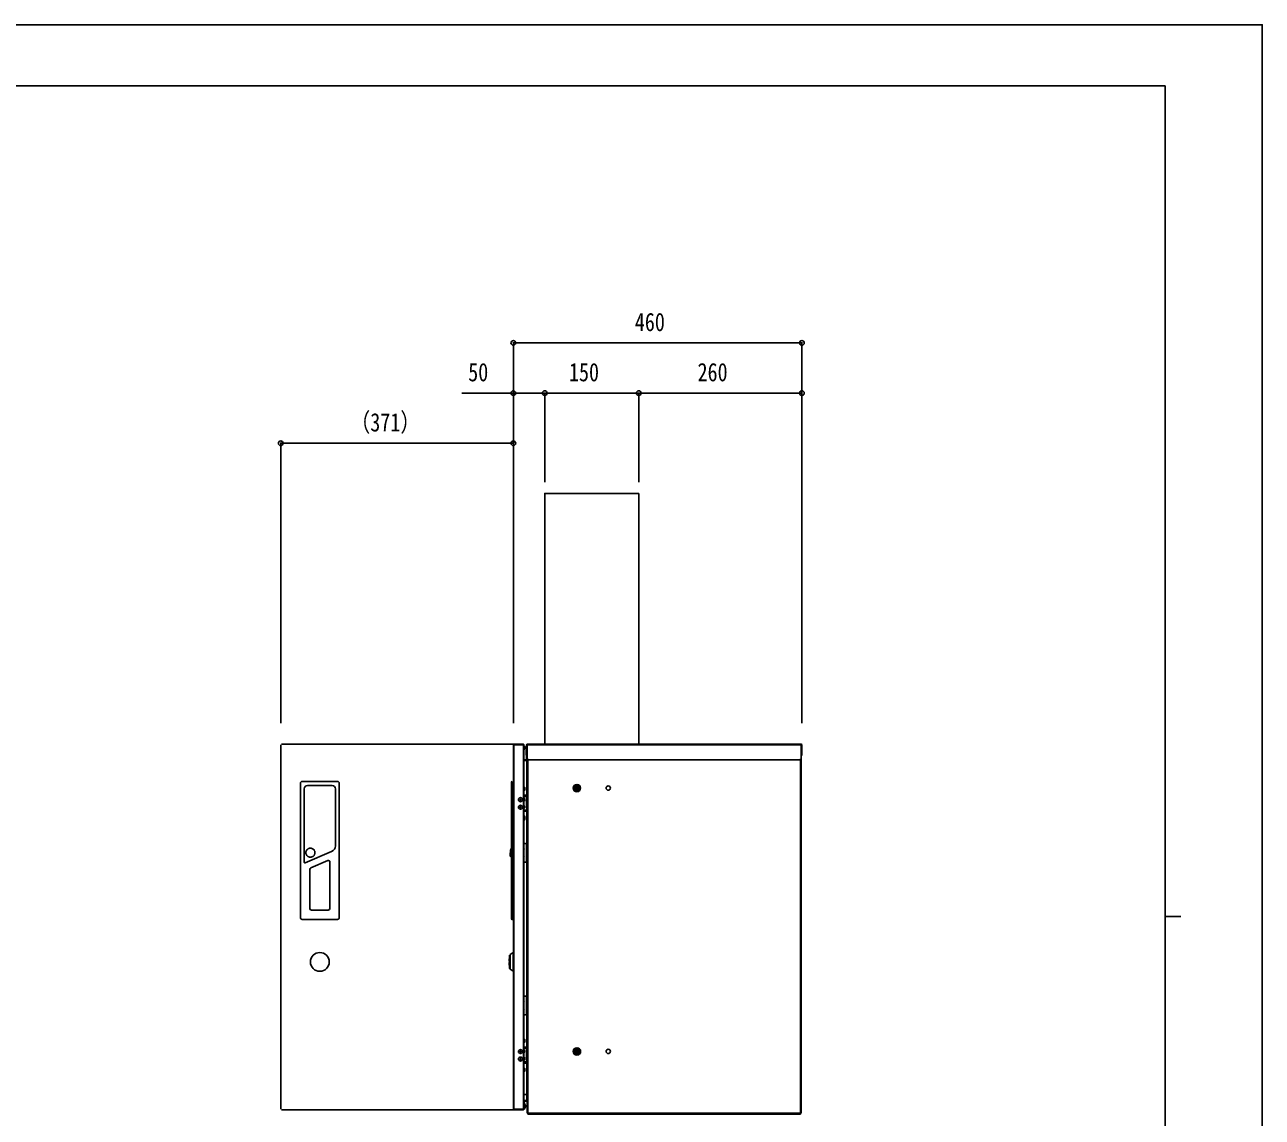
# Model space of a CAD drawing. Units: millimetres, scale not verified. Extents: x -2102 to 2102, y -1485 to 1485.
# Drawn here: x 129 to 2102, y -258 to 1485 of the extents above; entities that cross this region are included whole.
import ezdxf
from ezdxf.enums import TextEntityAlignment as Align

# ---------------------------------------------------------------- set-up
doc = ezdxf.new("R2010")
doc.units = ezdxf.units.MM
doc.header["$LTSCALE"] = 8
for name, color, linetype in [('0-3_YKK_13', 4, 'Continuous'), ('0-4_YKK_D', 6, 'Continuous'), ('0-5_YKK_ZWAK', 7, 'Continuous'), ('0-6_YSS_K', 3, 'Continuous')]:
    doc.layers.add(name, color=color, linetype=linetype)
doc.styles.add('ＭＳ ゴシック', font='')
doc.styles.get('ＭＳ ゴシック').set_extended_font_data('MS Gothic')

msp = doc.modelspace()

# ---------------------------------------------------------------- linework, layer by layer
at = {"layer": '0-3_YKK_13'}
for p, q in [((537.51, -244.396), (537.51, 336.296)), ((538.663, 337.45), (909.41, 337.45)), ((908.41, 336.45), (908.41, -244.55)), ((908.41, 336.45), (909.21, 336.45)), ((909.21, 336.296), (909.21, 336.45)), ((909.41, 336.65), (909.41, 337.45)), ((909.41, 337.45), (924.41, 337.45)), ((924.41, 336.65), (909.41, 336.65)), ((909.41, -244.396), (909.41, 336.296)), ((924.41, 336.296), (909.41, 336.296)), ((924.41, 337.45), (924.41, 336.65)), ((924.41, 336.296), (924.41, -244.396)), ((924.669, 336.263), (924.41, 336.296)), ((924.61, 336.296), (924.61, 336.45)), ((924.61, 336.45), (925.41, 336.45)), ((924.91, 336.23), (924.669, 336.263)), ((925.41, -244.55), (925.41, 336.45)), ((929.51, 312.7), (929.51, 336.6)), ((930.41, 336.6), (929.51, 336.6)), ((930.31, -251.2), (930.31, 336.6)), ((1367.51, 337.5), (930.41, 337.5)), ((930.41, 336.6), (1367.511, 336.6)), ((1367.61, 319.5), (1367.61, 336.6)), ((1367.61, 336.6), (1368.41, 336.6)), ((1368.41, 319.5), (1368.41, 336.6)), ((925.41, 334.9), (925.91, 334.9)), ((925.41, 328.4), (925.91, 328.4)), ((925.91, 334.9), (925.91, 328.4)), ((926.91, 330.931), (926.91, 332.369)), ((928.61, 327.5), (928.81, 328)), ((928.61, 320.5), (928.61, 327.5)), ((928.61, 320.5), (928.81, 320)), ((928.81, 320), (928.81, 328)), ((928.81, 328), (929.21, 328)), ((928.81, 320), (929.21, 320)), ((929.21, 328), (929.21, 320)), ((929.51, 327.5), (929.21, 328)), ((929.51, 320.5), (929.21, 320)), ((929.51, 332.5), (930.31, 332.5)), ((930.31, 315.7), (929.51, 315.7)), ((1368.41, 322.5), (1367.61, 322.5)), ((1367.61, 319.5), (1368.41, 319.5)), ((925.41, 312.6), (929.41, 312.6)), ((925.41, 311.8), (929.41, 311.8)), ((925.41, 311.4), (930.31, 311.4)), ((926.141, 311.8), (926.141, 312.6)), ((929.51, 312.7), (930.31, 312.7)), ((929.81, 311.4), (929.81, 256.15)), ((1364.511, 312.8), (933.41, 312.8)), ((1367.31, -251.2), (1367.31, 314.746)), ((627.91, 278.05), (571.91, 278.05)), ((905.41, 59.068), (905.41, 277.032)), ((906.392, 58.068), (906.392, 278.032)), ((907.41, 58.05), (907.41, 278.05)), ((907.41, 277.2), (908.41, 277.2)), ((568.91, 275.05), (568.91, 61.05)), ((575.103, 266.55), (575.103, 149.007)), ((619.81, 271.457), (580.01, 271.457)), ((624.717, 175.328), (624.717, 266.55)), ((630.91, 61.05), (630.91, 275.05)), ((905.41, 275.05), (907.41, 275.05)), ((907.41, 274.7), (908.41, 274.7)), ((925.41, 269.5), (925.91, 269.5)), ((925.41, 263), (925.91, 263)), ((925.91, 269.5), (925.91, 263)), ((926.91, 265.531), (926.91, 266.969)), ((1007.288, 267.85), (1008.938, 267.85)), ((1007.288, 267.85), (1007.288, 267.15)), ((1007.288, 267.15), (1008.938, 267.15)), ((1009.438, 270), (1009.438, 268.35)), ((1009.438, 270), (1010.138, 270)), ((1009.438, 266.65), (1009.438, 265)), ((1009.438, 265), (1010.138, 265)), ((1010.138, 270), (1010.138, 268.35)), ((1010.138, 266.65), (1010.138, 265)), ((1010.638, 267.85), (1012.288, 267.85)), ((1010.638, 267.15), (1012.288, 267.15)), ((1012.288, 267.85), (1012.288, 267.15)), ((925.41, 256.15), (929.81, 256.15)), ((929.81, 254.55), (925.41, 254.55)), ((925.41, 254.05), (929.81, 254.05)), ((928.61, 256.15), (928.61, 254.55)), ((929.41, 247.5), (929.61, 248)), ((929.41, 240.5), (929.41, 247.5)), ((929.41, 240.5), (929.61, 240)), ((929.61, 240), (929.61, 248)), ((929.61, 248), (930.01, 248)), ((929.61, 240), (930.01, 240)), ((929.81, 248), (929.81, 256.15)), ((929.81, 230.45), (929.81, 240)), ((930.01, 248), (930.01, 240)), ((930.31, 247.5), (930.01, 248)), ((930.31, 240.5), (930.01, 240)), ((929.81, 232.55), (925.41, 232.55)), ((925.41, 232.05), (929.81, 232.05)), ((929.81, 230.45), (925.41, 230.45)), ((925.41, 223), (925.91, 223)), ((925.91, 223), (925.91, 216.5)), ((926.91, 219.031), (926.91, 220.469)), ((928.61, 232.05), (928.61, 230.45)), ((929.81, 230.45), (929.81, 168)), ((925.41, 216.5), (925.91, 216.5)), ((925.41, 179.1), (926.61, 179.1)), ((576.366, 148.172), (618.695, 166.214)), ((903.863, 168.407), (903.233, 161.205)), ((903.233, 161.289), (903.848, 168.323)), ((903.233, 161.205), (903.233, 161.289)), ((903.729, 160.85), (903.556, 158.872)), ((903.905, 162.844), (903.729, 160.85)), ((903.863, 168.407), (903.848, 168.323)), ((904.191, 166.034), (903.905, 162.844)), ((905.41, 158.443), (904.038, 158.467)), ((904.39, 168.241), (904.191, 166.034)), ((904.379, 162.682), (904.257, 161.182)), ((904.588, 165.218), (904.379, 162.682)), ((904.598, 170.515), (904.39, 168.241)), ((904.792, 167.677), (904.588, 165.218)), ((904.618, 170.732), (904.598, 170.515)), ((905.076, 171.051), (904.792, 167.677)), ((905.41, 171.057), (905.076, 171.051)), ((929.41, 167.5), (929.61, 168)), ((929.41, 160.5), (929.41, 167.5)), ((929.41, 160.5), (929.61, 160)), ((929.61, 152.1), (929.61, 176.1)), ((929.61, 168), (930.01, 168)), ((929.61, 160), (930.01, 160)), ((929.81, 160), (929.81, -74.9)), ((930.01, 168), (930.01, 160)), ((930.31, 167.5), (930.01, 168)), ((930.31, 160.5), (930.01, 160)), ((612.43, 151.867), (585.734, 140.488)), ((615.91, 75.55), (615.91, 149.567)), ((925.41, 149.1), (926.61, 149.1)), ((583.91, 137.728), (583.91, 75.55)), ((586.41, 73.05), (613.41, 73.05)), ((905.41, 61.05), (907.41, 61.05)), ((907.41, 61.4), (908.41, 61.4)), ((571.91, 58.05), (597.91, 58.05)), ((597.91, 58.05), (597.91, 58.067)), ((601.91, 58.067), (597.91, 58.067)), ((601.91, 58.067), (627.91, 58.068)), ((601.91, 58.05), (601.91, 58.067)), ((601.91, 58.05), (627.91, 58.05)), ((906.392, 58.068), (907.41, 58.05)), ((907.41, 58.9), (908.41, 58.9)), ((902.71, 1.25), (902.41, 0.95)), ((902.41, -20.45), (902.41, 0.95)), ((902.71, -20.75), (902.71, 1.25)), ((902.71, 1.25), (903.21, 1.25)), ((908.11, 5.25), (903.21, 1.85)), ((903.21, -21.35), (903.21, 1.85)), ((908.11, -24.75), (908.11, 5.25)), ((908.41, 5.25), (908.11, 5.25)), ((902.41, -4.25), (901.61, -5.05)), ((901.61, -8.15), (901.61, -5.05)), ((901.61, -14.45), (901.61, -11.35)), ((902.41, -15.25), (901.61, -14.45)), ((901.91, -8.45), (902.31, -8.45)), ((902.31, -11.05), (901.91, -11.05)), ((902.31, -11.05), (902.31, -8.45)), ((902.31, -8.5), (902.41, -8.5)), ((902.41, -11), (902.31, -11)), ((902.71, -20.75), (902.41, -20.45)), ((902.71, -20.75), (903.21, -20.75)), ((908.11, -24.75), (903.21, -21.35)), ((908.41, -24.75), (908.11, -24.75)), ((925.41, -64.2), (926.61, -64.2)), ((929.41, -75.4), (929.61, -74.9)), ((929.41, -82.4), (929.41, -75.4)), ((929.61, -91.2), (929.61, -67.2)), ((929.61, -74.9), (930.01, -74.9)), ((930.31, -75.4), (930.01, -74.9)), ((930.01, -74.9), (930.01, -82.9)), ((925.41, -94.2), (926.61, -94.2)), ((929.41, -82.4), (929.61, -82.9)), ((929.61, -82.9), (930.01, -82.9)), ((929.81, -82.9), (929.81, -145.55)), ((930.31, -82.4), (930.01, -82.9)), ((925.41, -132.2), (925.91, -132.2)), ((925.91, -132.2), (925.91, -138.7)), ((926.91, -136.169), (926.91, -134.731)), ((925.41, -138.7), (925.91, -138.7)), ((925.41, -145.55), (929.81, -145.55)), ((929.81, -147.15), (925.41, -147.15)), ((925.41, -147.65), (929.81, -147.65)), ((928.61, -145.55), (928.61, -147.15)), ((929.41, -155.4), (929.61, -154.9)), ((929.41, -162.4), (929.41, -155.4)), ((929.61, -154.9), (930.01, -154.9)), ((929.61, -162.9), (929.61, -154.9)), ((929.81, -154.9), (929.81, -145.55)), ((930.31, -155.4), (930.01, -154.9)), ((930.01, -154.9), (930.01, -162.9)), ((1007.31, -152.15), (1008.96, -152.15)), ((1007.31, -152.15), (1007.31, -152.85)), ((1007.31, -152.85), (1008.96, -152.85)), ((1009.46, -150), (1009.46, -151.65)), ((1009.46, -150), (1010.16, -150)), ((1009.46, -153.35), (1009.46, -155)), ((1009.46, -155), (1010.16, -155)), ((1010.16, -150), (1010.16, -151.65)), ((1010.16, -153.35), (1010.16, -155)), ((1010.66, -152.15), (1012.31, -152.15)), ((1010.66, -152.85), (1012.31, -152.85)), ((1012.31, -152.15), (1012.31, -152.85)), ((929.81, -169.15), (925.41, -169.15)), ((925.41, -169.65), (929.81, -169.65)), ((929.81, -171.25), (925.41, -171.25)), ((928.61, -169.65), (928.61, -171.25)), ((929.41, -162.4), (929.61, -162.9)), ((929.61, -162.9), (930.01, -162.9)), ((929.81, -171.25), (929.81, -162.9)), ((929.81, -171.25), (929.81, -221.2)), ((930.31, -162.4), (930.01, -162.9)), ((925.41, -178.7), (925.91, -178.7)), ((925.41, -185.2), (925.91, -185.2)), ((925.91, -178.7), (925.91, -185.2)), ((926.91, -182.669), (926.91, -181.231)), ((925.41, -221.2), (930.31, -221.2)), ((930.11, -230.8), (925.41, -230.8)), ((925.41, -231.8), (930.11, -231.8)), ((926.21, -244.55), (926.21, -234.95)), ((926.21, -236.5), (926.71, -236.5)), ((926.71, -236.5), (926.71, -243)), ((930.11, -221.2), (930.11, -231.8)), ((930.21, -242.4), (930.21, -235.4)), ((538.663, -245.55), (909.41, -245.55)), ((908.41, -244.55), (909.21, -244.55)), ((909.151, -244.422), (909.41, -244.396)), ((909.21, -244.55), (909.21, -244.396)), ((924.41, -244.396), (909.41, -244.396)), ((924.41, -244.75), (909.41, -244.75)), ((909.41, -245.55), (909.41, -244.75)), ((909.41, -245.55), (924.41, -245.55)), ((924.41, -244.396), (924.61, -244.371)), ((924.41, -244.75), (924.41, -245.55)), ((924.61, -244.371), (924.91, -244.33)), ((924.61, -244.55), (924.61, -244.396)), ((924.61, -244.55), (926.21, -244.55)), ((925.276, -244.263), (925.376, -244.23)), ((925.376, -244.23), (925.41, -244.196)), ((926.21, -241.55), (925.41, -241.55)), ((926.21, -243), (926.71, -243)), ((927.71, -240.469), (927.71, -239.031)), ((931.61, -252.5), (1366.01, -252.5))]:
    msp.add_line(p, q, dxfattribs=at)
for points in [[(908.544, 336.399), (908.444, 336.424), (908.41, 336.45)], [(909.41, 336.296), (909.21, 336.316), (908.91, 336.348), (908.703, 336.373), (908.544, 336.399)], [(925.41, 336.096), (925.376, 336.13), (925.276, 336.163), (925.117, 336.196), (924.91, 336.23)], [(930.41, 315.8), (930.41, 336.6), (930.41, 337.5)], [(1367.51, 337.5), (1367.511, 322.5), (1367.511, 315.8)], [(931.61, -252.5), (931.61, -251.2), (931.61, 313.415)], [(1366.01, 313.217), (1366.01, -251.2), (1366.01, -252.5)], [(584.81, 157.265), (584.061, 157.304), (583.327, 157.42), (582.601, 157.614), (581.898, 157.883), (581.227, 158.225), (580.594, 158.635), (580.009, 159.109), (579.475, 159.642), (579, 160.23), (578.587, 160.864), (578.244, 161.538), (577.972, 162.245), (577.776, 162.977), (577.657, 163.726), (577.618, 164.483), (577.657, 165.24), (577.775, 165.988), (577.971, 166.72), (578.242, 167.427), (578.585, 168.102), (578.997, 168.736), (579.472, 169.324), (580.005, 169.857), (580.591, 170.332), (581.223, 170.743), (581.894, 171.085), (582.597, 171.354), (583.324, 171.549), (584.06, 171.666), (584.81, 171.705), (585.559, 171.666), (586.294, 171.55), (587.02, 171.355), (587.723, 171.086), (588.394, 170.744), (589.027, 170.334), (589.612, 169.859), (590.146, 169.326), (590.621, 168.739)], [(590.621, 168.739), (591.033, 168.104), (591.377, 167.43), (591.648, 166.723), (591.844, 165.991), (591.963, 165.243), (592.002, 164.486), (591.963, 163.729), (591.844, 162.98), (591.648, 162.248), (591.377, 161.541), (591.034, 160.867), (590.622, 160.233), (590.147, 159.645), (589.614, 159.112), (589.028, 158.637), (588.396, 158.227), (587.726, 157.885), (587.022, 157.615), (586.296, 157.42), (585.56, 157.304), (584.81, 157.265)], [(904.257, 161.182), (904.039, 158.485), (904.038, 158.467)], [(908.41, -244.55), (908.444, -244.524), (908.544, -244.499), (908.703, -244.473), (908.91, -244.448), (909.151, -244.422)], [(909.21, -244.55), (909.217, -244.525), (909.236, -244.499), (909.269, -244.473), (909.31, -244.447), (909.359, -244.422), (909.41, -244.396)], [(924.91, -244.33), (925.117, -244.296), (925.276, -244.263)], [(1367.31, -251.2), (1366.01, -251.2), (931.61, -251.2), (930.31, -251.2)]]:
    msp.add_lwpolyline(points, dxfattribs=at)
for centre, radius in [((1009.788, 267.5), 5.9), ((1009.81, 267.5), 4.9), ((1009.81, 267.5), 3.4), ((1009.788, 267.5), 2.2), ((1059.81, 267.5), 3.4), ((919.81, 249), 3.25), ((919.81, 237), 3.25), ((919.81, 249), 0.719), ((919.81, 237), 0.719), ((599.91, -9.75), 15), ((919.81, -152.7), 3.25), ((919.81, -152.7), 0.719), ((1009.81, -152.5), 5.9), ((1009.832, -152.5), 4.9), ((1009.81, -152.5), 3.4), ((1009.81, -152.5), 2.2), ((1059.81, -152.5), 3.4), ((919.81, -164.7), 3.25), ((919.81, -164.7), 0.719)]:
    msp.add_circle(centre, radius, dxfattribs=at)
for centre, radius, start, end in [((909.41, 336.45), 1, 90, 180), ((909.41, 336.45), 0.2, 90, 180), ((924.41, 336.45), 1, 0, 90), ((924.41, 336.45), 0.2, 0, 90), ((930.41, 336.6), 0.9, 90, 180), ((1367.51, 336.6), 0.9, 0, 90), ((921.387, 331.65), 5.569, 7.4217, 35.70212), ((921.387, 331.65), 5.569, 324.29788, 352.5783), ((933.41, 315.8), 3, 180, 270), ((1364.511, 315.8), 3, 270, 0), ((929.41, 312.7), 0.9, 270, 0), ((929.41, 312.7), 0.1, 270, 0), ((571.91, 275.05), 3, 90, 180), ((627.91, 275.05), 3, 0, 90), ((906.41, 277.032), 1, 91, 180), ((580.01, 266.55), 4.907, 90, 180), ((619.81, 266.55), 4.907, 0, 90), ((921.387, 266.25), 5.569, 7.4217, 35.70212), ((921.387, 266.25), 5.569, 324.29788, 352.5783), ((1008.938, 268.35), 0.5, 270, 0), ((1008.938, 266.65), 0.5, 0, 90), ((1010.638, 268.35), 0.5, 180, 270), ((1010.638, 266.65), 0.5, 90, 180), ((923.61, 249.3), 3.25, 303.63235, 56.36406), ((923.61, 237.3), 3.25, 303.63235, 56.36406), ((923.61, 237.3), 2, 334.20196, 25.83644), ((923.61, 249.3), 2, 334.2177, 25.75703), ((921.387, 219.75), 5.569, 7.4217, 35.70212), ((921.387, 219.75), 5.569, 324.29788, 352.5783), ((926.61, 176.1), 3, 0, 90), ((614.81, 175.328), 9.907, 293.08513, 0), ((924.56, 162.968), 21.4, 184.72509, 191.03414), ((904.046, 158.967), 0.5, 191.0352, 268.99993), ((924.56, 162.968), 21.4, 158.72565, 165.27491), ((905.084, 170.551), 0.5, 90.99961, 158.72226), ((923.61, 158.1), 2, 334.218, 25.81557), ((923.61, 170.1), 2, 334.2177, 25.75703), ((576.01, 149.007), 0.907, 180, 293.08513), ((586.91, 137.728), 3, 113.08513, 180), ((613.41, 149.567), 2.5, 0, 113.08513), ((926.61, 152.1), 3, 270, 0), ((571.91, 61.05), 3, 180, 270), ((586.41, 75.55), 2.5, 180, 270), ((613.41, 75.55), 2.5, 270, 0), ((627.91, 61.05), 3, 270, 0), ((906.41, 59.068), 1, 180, 269), ((901.91, -8.15), 0.3, 180, 270), ((901.91, -11.35), 0.3, 90, 180), ((923.61, -73.2), 2, 334.2177, 25.75703), ((926.61, -67.2), 3, 0, 90), ((923.61, -85.2), 2, 334.2177, 25.75703), ((926.61, -91.2), 3, 270, 0), ((921.387, -135.45), 5.569, 7.4217, 35.70212), ((921.387, -135.45), 5.569, 324.29788, 352.5783), ((923.61, -152.4), 3.25, 303.63235, 56.36406), ((923.61, -152.4), 2, 334.2177, 25.75703), ((1008.96, -151.65), 0.5, 270, 0), ((1008.96, -153.35), 0.5, 0, 90), ((1010.66, -151.65), 0.5, 180, 270), ((1010.66, -153.35), 0.5, 90, 180), ((923.61, -164.4), 3.25, 303.63235, 56.36406), ((923.61, -164.4), 2, 334.2177, 25.75703), ((921.387, -181.95), 5.569, 7.4217, 35.70212), ((921.387, -181.95), 5.569, 324.29788, 352.5783), ((924.91, -234.95), 1.3, 0, 67.31616), ((922.187, -239.75), 5.569, 7.4217, 35.70212), ((930.11, -230.8), 0.2, 270, 0), ((930.11, -230.8), 1, 270, 281.55082), ((909.41, -244.55), 1, 180, 270), ((909.41, -244.55), 0.2, 180, 270), ((924.41, -244.55), 1, 270, 0), ((924.41, -244.55), 0.2, 270, 0), ((922.187, -239.75), 5.569, 324.29788, 352.5783), ((932.41, -250.4), 1.3, 218.19059, 231.80941)]:
    msp.add_arc(centre, radius, start, end, dxfattribs=at)
at = {"layer": '0-4_YKK_D'}
for p, q in [((908.41, 371.205), (908.41, 978.5)), ((908.41, 977.5), (1368.41, 977.5)), ((1368.41, 755.5), (1368.41, 978.5)), ((908.41, 755.5), (908.41, 898.5)), ((958.41, 755.5), (958.41, 898.5)), ((958.41, 757.5), (958.41, 898.5)), ((958.41, 897.5), (1108.41, 897.5)), ((1108.41, 757.5), (1108.41, 898.5)), ((1108.41, 755.5), (1108.41, 898.5)), ((1108.41, 897.5), (1368.41, 897.5)), ((1368.41, 371.205), (1368.41, 898.5)), ((537.51, 371.205), (537.51, 818.5)), ((908.41, 817.5), (537.51, 817.5)), ((908.41, 372.205), (908.41, 818.5))]:
    msp.add_line(p, q, dxfattribs=at)
msp.add_lwpolyline([(958.41, 897.5), (908.41, 897.5), (826.477, 897.5)], dxfattribs=at)
for centre in [(908.41, 977.5), (1368.41, 977.5), (908.41, 897.5), (958.41, 897.5), (958.41, 897.5), (1108.41, 897.5), (1108.41, 897.5), (1368.41, 897.5), (537.51, 817.5), (908.41, 817.5)]:
    msp.add_circle(centre, 3.75, dxfattribs=at)
at = {"layer": '0-5_YKK_ZWAK'}
for p, q in [((1947.51, 1387.5), (-1952.49, 1387.5)), ((1947.51, 1387.5), (1947.51, -1262.5)), ((1947.51, 62.5), (1972.51, 62.5))]:
    msp.add_line(p, q, dxfattribs=at)
msp.add_lwpolyline([(-2102.5, -1485), (2102.5, -1485), (2102.5, 1485), (-2102.5, 1485)], close=True, dxfattribs=at)
at = {"layer": '0-6_YSS_K'}
for p, q in [((983.41, 737.5), (1083.41, 737.5)), ((1108.41, 737.5), (1083.41, 737.5)), ((1108.41, 337.5), (1108.41, 737.5))]:
    msp.add_line(p, q, dxfattribs=at)
msp.add_lwpolyline([(983.41, 737.5), (958.41, 737.5), (958.41, 337.5)], dxfattribs=at)

# ---------------------------------------------------------------- texts
at = {"layer": '0-4_YKK_D', "style": 'ＭＳ ゴシック', "width": 0.8}
for s, p in [('460', (1102.143, 987.5)), ('50', (836.477, 907.5)), ('150', (997.143, 907.5)), ('260', (1202.143, 907.5)), ('（371）', (648.293, 827.5))]:
    msp.add_text(s, height=29.33, dxfattribs=at).set_placement(p, align=Align.BOTTOM_LEFT)

doc.saveas('drawing.dxf')
